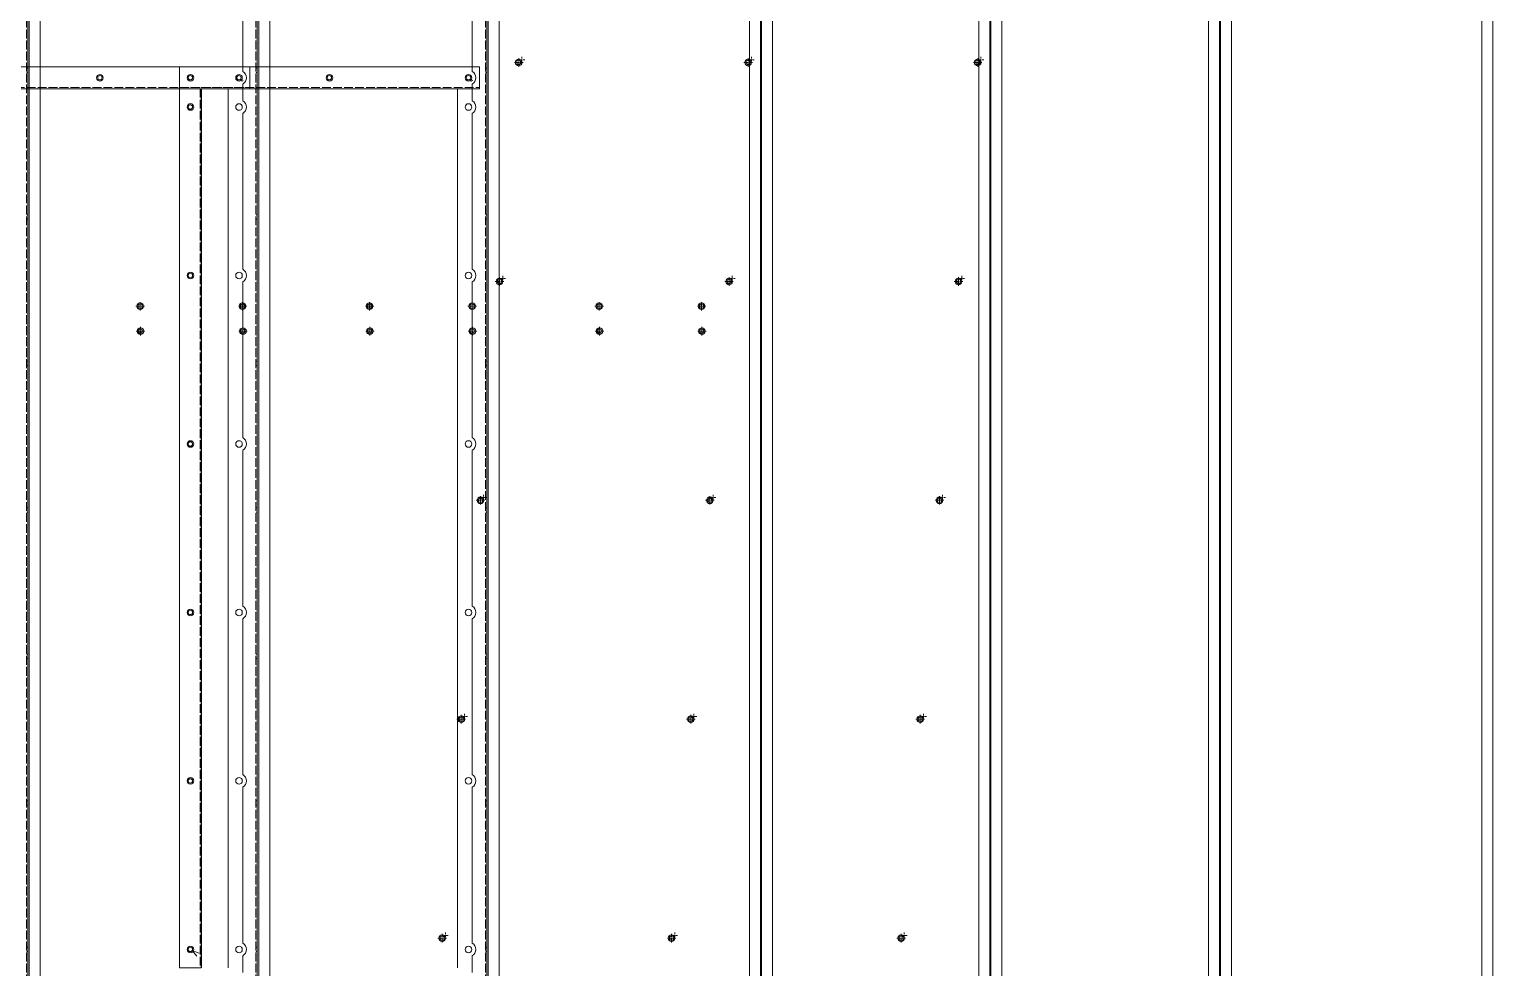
# Model space of a CAD drawing. Header units: millimetres. Extents: x -664082 to 30827, y -141530 to 21962.
# Drawn here: x -662382 to -660382, y -140805 to -139524 of the extents above; entities that cross this region are included whole.
import ezdxf

# ---------------------------------------------------------------- set-up
doc = ezdxf.new("R2010")
doc.units = ezdxf.units.MM
doc.linetypes.add('DASHDOT', pattern=[18.5, 12, -3, 0.5, -3])
doc.linetypes.add('DASHED', pattern=[15, 12, -3])

# ---------------------------------------------------------------- blocks, each defined once
blk = doc.blocks.new('235465')
at = {"color": 7, "lineweight": 13}
for p, q in [((158476.7, 41706.6), (159676.7, 41706.6)), ((159676.7, 41676.6), (158476.7, 41676.6))]:
    blk.add_line(p, q, dxfattribs=at)
at = {"color": 7, "lineweight": 13, "ltscale": 0.014}
for p, q in [((158476.7, 41703.8), (158476.7, 41706.6)), ((159676.7, 41703.8), (159676.7, 41706.6))]:
    blk.add_line(p, q, dxfattribs=at)
at = {"color": 7, "linetype": 'DASHED', "lineweight": 13}
blk.add_line((158476.7, 41705), (159676.7, 41705), dxfattribs=at)
at = {"color": 7, "lineweight": 13, "ltscale": 0.136}
for p, q in [((158476.7, 41703.8), (158476.7, 41676.6)), ((159676.7, 41676.6), (159676.7, 41703.8))]:
    blk.add_line(p, q, dxfattribs=at)
at = {"color": 7, "linetype": 'DASHED', "lineweight": 13, "ltscale": 0.008}
for p, q in [((159001.7, 41706.6), (159001.7, 41705)), ((159151.7, 41706.6), (159151.7, 41705))]:
    blk.add_line(p, q, dxfattribs=at)
at = {"color": 7, "lineweight": 13}
blk.add_lwpolyline([(159656.7, 41703.6), (159653.1, 41694.3), (159660.9, 41700.6)], dxfattribs=at)
for centre in [(158501.7, 41691.6), (158731.7, 41691.6), (158961.7, 41691.6), (159191.7, 41691.6), (159421.7, 41691.6), (159651.7, 41691.6)]:
    blk.add_circle(centre, 3, dxfattribs=at)
blk = doc.blocks.new('3425346')
at = {"color": 7, "lineweight": 13}
for p, q in [((155016.9, 41125), (155426.9, 41125)), ((155016.9, 41095), (155426.9, 41095))]:
    blk.add_line(p, q, dxfattribs=at)
at = {"color": 7, "lineweight": 13, "ltscale": 0.035}
for p, q in [((155016.9, 41122.2), (155016.9, 41125)), ((155426.9, 41122.2), (155426.9, 41125))]:
    blk.add_line(p, q, dxfattribs=at)
at = {"color": 7, "linetype": 'DASHED', "lineweight": 13}
blk.add_line((155016.9, 41123.4), (155426.9, 41123.4), dxfattribs=at)
at = {"color": 7, "lineweight": 13, "ltscale": 0.34}
for p, q in [((155016.9, 41122.2), (155016.9, 41095)), ((155426.9, 41095), (155426.9, 41122.2))]:
    blk.add_line(p, q, dxfattribs=at)
at = {"color": 7, "lineweight": 13}
blk.add_lwpolyline([(155416.2, 41115.3), (155414.3, 41111.8), (155417.7, 41113.9)], dxfattribs=at)
for centre in [(155031.9, 41110), (155221.9, 41110), (155411.9, 41110)]:
    blk.add_circle(centre, 3, dxfattribs=at)
blk = doc.blocks.new('568596')
at = {"color": 7, "lineweight": 13}
for p, q in [((170022.9, 17008.9), (171222.9, 17008.9)), ((169551.6, 16618.9), (173046.2, 16618.9))]:
    blk.add_line(p, q, dxfattribs=at)
at = {"color": 7, "lineweight": 13, "ltscale": 0.058667}
for p, q in [((171222.9, 16658.9), (171222.9, 17008.9)), ((170022.9, 16658.9), (171222.9, 16658.9)), ((170016.6, 16638.9), (170039.2, 16638.9)), ((170056.6, 16638.9), (170269.2, 16638.9)), ((170286.6, 16638.9), (170499.2, 16638.9)), ((170516.6, 16638.9), (170729.2, 16638.9)), ((170746.6, 16638.9), (170959.2, 16638.9)), ((170976.6, 16638.9), (171189.2, 16638.9)), ((171206.6, 16638.9), (171229.2, 16638.9)), ((171246.6, 16638.9), (172998.7, 16638.9))]:
    blk.add_line(p, q, dxfattribs=at)
at = {"color": 7, "linetype": 'DASHED', "lineweight": 13}
blk.add_line((169551.6, 16620.9), (173046.2, 16620.9), dxfattribs=at)
at = {"color": 7, "linetype": 'DASHED', "lineweight": 13, "ltscale": 0.003333}
for p, q in [((170044.9, 16620.9), (170044.9, 16618.9)), ((170050.9, 16620.9), (170050.9, 16618.9)), ((170244.9, 16620.9), (170244.9, 16618.9)), ((170250.9, 16620.9), (170250.9, 16618.9)), ((170444.9, 16620.9), (170444.9, 16618.9)), ((170450.9, 16620.9), (170450.9, 16618.9)), ((170644.9, 16620.9), (170644.9, 16618.9)), ((170650.9, 16620.9), (170650.9, 16618.9)), ((170844.9, 16620.9), (170844.9, 16618.9)), ((170850.9, 16620.9), (170850.9, 16618.9)), ((171044.9, 16620.9), (171044.9, 16618.9)), ((171050.9, 16620.9), (171050.9, 16618.9)), ((171244.9, 16620.9), (171244.9, 16618.9)), ((171250.9, 16620.9), (171250.9, 16618.9))]:
    blk.add_line(p, q, dxfattribs=at)
at = {"color": 7, "lineweight": 13}
for centre in [(170047.9, 17023.9), (170277.9, 17023.9), (170507.9, 17023.9), (170737.9, 17023.9), (170967.9, 17023.9), (171197.9, 17023.9), (171237.9, 17023.9), (171237.9, 16833.9)]:
    blk.add_circle(centre, 4.5, dxfattribs=at)
at = {"color": 7, "lineweight": 13, "ltscale": 0.058667}
for centre in [(170047.9, 16643.9), (170277.9, 16643.9), (170507.9, 16643.9), (170737.9, 16643.9), (170967.9, 16643.9), (171197.9, 16643.9), (171237.9, 16643.9)]:
    blk.add_circle(centre, 4.5, dxfattribs=at)
for centre in [(170047.9, 16643.9), (170277.9, 16643.9), (170507.9, 16643.9), (170737.9, 16643.9), (170967.9, 16643.9), (171197.9, 16643.9), (171237.9, 16643.9)]:
    blk.add_arc(centre, 10, 209.9997, 330.0003, dxfattribs=at)
blk = doc.blocks.new('1')
at = {"color": 7, "lineweight": 20}
for p, q in [((11512.8, 12104.2), (11512.8, 9254.4)), ((11527.8, 9254.4), (11527.8, 12104.2)), ((12496.8, 12104.2), (12496.8, 9254.4)), ((12511.8, 9254.4), (12511.8, 12104.2)), ((12513.3, 12104.2), (12513.3, 9254.4)), ((12528.3, 9254.4), (12528.3, 12104.2)), ((13497.3, 12104.2), (13497.3, 9254.4)), ((13512.3, 9254.4), (13512.3, 12104.2))]:
    blk.add_line(p, q, dxfattribs=at)
at = {"color": 7, "linetype": 'DASHDOT', "lineweight": 20, "ltscale": 0.292505}
for p, q in [((12187.4, 10560.1), (12175.7, 10560.1)), ((12161.2, 10261.2), (12149.5, 10261.2)), ((12135.1, 9962.4), (12123.4, 9962.4)), ((12108.9, 9663.5), (12097.2, 9663.5)), ((12082.8, 9364.7), (12071.1, 9364.7))]:
    blk.add_line(p, q, dxfattribs=at)
at = {"color": 7, "linetype": 'DASHDOT', "lineweight": 20, "ltscale": 0.194995}
for p, q in [((12185.5, 10560.2), (12177.7, 10560.2)), ((12159.3, 10261.3), (12151.5, 10261.3)), ((12133.2, 9962.5), (12125.4, 9962.5)), ((12107, 9663.6), (12099.2, 9663.6)), ((12080.9, 9364.7), (12073.1, 9364.7))]:
    blk.add_line(p, q, dxfattribs=at)
at = {"color": 7, "linetype": 'DASHDOT', "lineweight": 20, "ltscale": 0.292499}
for p, q in [((12181.5, 10566), (12181.5, 10554.3)), ((12155.4, 10267.1), (12155.4, 10255.4)), ((11670.2, 10227.3), (11658.5, 10227.3)), ((11664.3, 10233.1), (11664.3, 10221.4)), ((11810.2, 10227.3), (11798.5, 10227.3)), ((11804.3, 10233.1), (11804.3, 10221.4)), ((11664.8, 10199.1), (11664.8, 10187.4)), ((11804.8, 10199.1), (11804.8, 10187.4)), ((11670.7, 10193.3), (11659, 10193.3)), ((11810.7, 10193.3), (11799, 10193.3)), ((12129.2, 9968.2), (12129.2, 9956.5))]:
    blk.add_line(p, q, dxfattribs=at)
at = {"color": 7, "linetype": 'DASHDOT', "lineweight": 20, "ltscale": 0.195001}
for p, q in [((12181.6, 10564.1), (12181.6, 10556.3)), ((12189.8, 10563.8), (12182, 10563.8)), ((12185.9, 10567.7), (12185.9, 10559.9)), ((12163.7, 10265), (12155.9, 10265)), ((12159.8, 10268.9), (12159.8, 10261.1)), ((11668.3, 10227.4), (11660.5, 10227.4)), ((11664.4, 10231.3), (11664.4, 10223.5)), ((11808.3, 10227.4), (11800.5, 10227.4)), ((11804.4, 10231.3), (11804.4, 10223.5)), ((11668.4, 10193.5), (11660.6, 10193.5)), ((11808.4, 10193.5), (11800.6, 10193.5)), ((12137.5, 9966.1), (12129.7, 9966.1)), ((12133.6, 9970), (12133.6, 9962.2)), ((12111.4, 9667.2), (12103.6, 9667.2)), ((12085.2, 9368.4), (12077.4, 9368.4))]:
    blk.add_line(p, q, dxfattribs=at)
at = {"color": 7, "linetype": 'DASHDOT', "lineweight": 20, "ltscale": 0.194998}
for p, q in [((12155.4, 10265.2), (12155.4, 10257.4)), ((11664.5, 10197.4), (11664.5, 10189.6)), ((11804.5, 10197.4), (11804.5, 10189.6)), ((12129.3, 9966.4), (12129.3, 9958.6))]:
    blk.add_line(p, q, dxfattribs=at)
at = {"color": 7, "linetype": 'DASHDOT', "lineweight": 20, "ltscale": 0.2925}
for p, q in [((12103.1, 9669.4), (12103.1, 9657.7)), ((12076.9, 9370.5), (12076.9, 9358.8))]:
    blk.add_line(p, q, dxfattribs=at)
at = {"color": 7, "linetype": 'DASHDOT', "lineweight": 20, "ltscale": 0.195}
for p, q in [((12103.1, 9667.5), (12103.1, 9659.7)), ((12107.5, 9671.1), (12107.5, 9663.3)), ((12077, 9368.6), (12077, 9360.8)), ((12081.3, 9372.3), (12081.3, 9364.5))]:
    blk.add_line(p, q, dxfattribs=at)
at = {"color": 7, "lineweight": 20}
for centre, radius in [((12181.5, 10560.1), 4.5), ((12181.6, 10560.2), 3), ((12155.4, 10261.2), 4.5), ((12155.4, 10261.3), 3), ((11664.3, 10227.3), 4.5), ((11664.4, 10227.4), 3), ((11804.3, 10227.3), 4.5), ((11804.4, 10227.4), 3), ((11664.8, 10193.3), 4.5), ((11804.8, 10193.3), 4.5), ((11664.5, 10193.5), 3), ((11804.5, 10193.5), 3), ((12129.2, 9962.4), 4.5), ((12129.3, 9962.5), 3), ((12103.1, 9663.5), 4.5), ((12103.1, 9663.6), 3), ((12076.9, 9364.7), 4.5), ((12077, 9364.7), 3)]:
    blk.add_circle(centre, radius, dxfattribs=at)
for centre in [(12185.9, 10563.8), (12159.8, 10265), (12133.6, 9966.1), (12107.5, 9667.2), (12081.3, 9368.4)]:
    blk.add_arc(centre, 3, 200.5288, 239.4712, dxfattribs=at)
at = {"lineweight": 20, "ltscale": 7.5}
for name, p, rotation in [('568596', (28129.8, -160698.6), 90), ('235465', (-30585.8, 169001), 270)]:
    blk.add_blockref(name, p, dxfattribs=dict(at, rotation=rotation))
at = {"lineweight": 20, "ltscale": 7.5, "xscale": -1, "rotation": 180}
blk.add_blockref('3425346', (-143926.1, 51649.3), dxfattribs=at)

msp = doc.modelspace()

# ---------------------------------------------------------------- block references
at = {"lineweight": 5}
for p in [(-673894.7, -150129), (-673581.2, -150129), (-673267.6, -150129)]:
    msp.add_blockref('1', p, dxfattribs=at)

doc.saveas('drawing.dxf')
